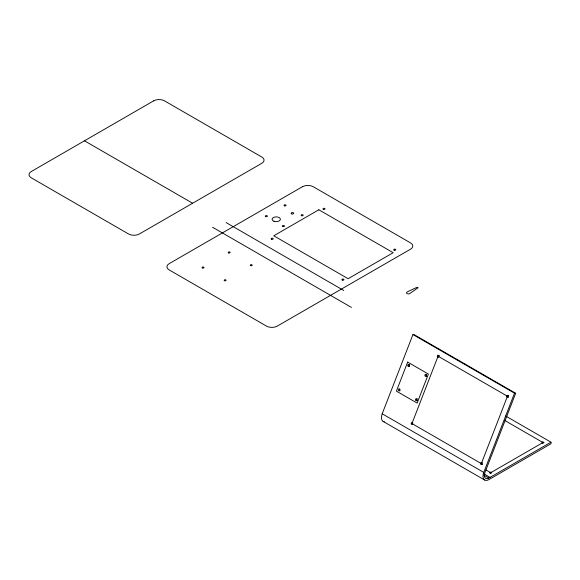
<?xml version="1.0" encoding="UTF-8"?>
<svg xmlns="http://www.w3.org/2000/svg" width="580" height="580" viewBox="0 0 580 580"><rect width="100%" height="100%" fill="white"/><g stroke="black" fill="none" stroke-linecap="round" stroke-linejoin="round"><path stroke-width="0.87" d="M382.198 413.786L412.946 334.551L414.113 334.653L515.678 393.291L484.931 472.526A6.373 3.676 -60 0 0 488.838 478.079L551 442.192L551 443.751L488.838 479.638A8.287 4.785 -60 0 1 483.763 472.424L382.198 413.786A8.287 4.785 -60 0 0 384.344 421.79M483.763 472.424L514.511 393.182L515.678 393.291M417.97 287.789L417.063 287.288L407.211 291.936A1.914 1.102 0 0 0 407.066 293.574A1.914 1.102 0 0 0 409.9 293.494L417.912 287.832M84.477 140.809L192.618 203.239M226.113 222.582L343.759 290.5M412.946 334.551L514.511 393.182M212.57 227.251L351.429 307.422M505.688 416.027L551 442.192M504.767 420.486L542.967 442.54L490.702 472.714L486.025 470.017M483.792 473.773L490.042 477.384M483.901 475.23L488.838 478.079M383.112 421.406L484.677 480.037M409.197 366.335A1.022 0.805 -84.9 0 1 409.734 364.537M417.332 400.845A1.022 0.805 -84.9 0 1 417.31 398.822M482.299 464.638A0.957 0.754 -84.9 0 1 482.27 462.818M438.741 357.026A0.957 0.754 -84.9 0 1 439.321 355.344M426.568 376.405A1.022 0.805 -84.9 0 1 426.612 374.491M399.917 390.869A1.022 0.805 -84.9 0 1 399.874 389.086M412.663 424.437A0.957 0.754 -84.9 0 1 412.677 422.907M508.363 397.264A0.957 0.754 -84.9 0 1 508.406 395.466M407.667 362.087L396.408 391.123L417.129 403.086L428.395 374.057L407.667 362.087M438.081 356.192L411.952 423.545L481.335 463.608L507.471 396.256L438.081 356.192M153.685 100.847L31.233 171.549A7.649 4.415 0 0 0 31.233 177.792L128.557 233.979A7.649 4.415 0 0 0 139.374 233.979L261.827 163.284A7.649 4.415 0 0 0 261.827 157.042L164.502 100.847A7.649 4.415 0 0 0 153.685 100.847M302.434 186.724L169.164 263.668A7.649 4.415 0 0 0 169.164 269.91L266.488 326.098A7.649 4.415 0 0 0 277.298 326.098L410.567 249.161A7.649 4.415 0 0 0 410.567 242.918L313.243 186.724A7.649 4.415 0 0 0 302.434 186.724M318.826 209.779L273.774 235.792L348.116 278.712L393.175 252.699L318.826 209.779M202.5 267.982A0.957 0.551 0 0 0 203.986 267.568A0.957 0.551 0 0 0 202.616 267.032A0.957 0.551 0 0 0 202.5 267.982M224.576 280.727A0.957 0.551 0 0 0 226.062 280.314A0.957 0.551 0 0 0 224.692 279.777A0.957 0.551 0 0 0 224.576 280.727M250.705 265.64A0.957 0.551 0 0 0 252.198 265.227A0.957 0.551 0 0 0 250.828 264.69A0.957 0.551 0 0 0 250.705 265.64M228.687 252.916A0.957 0.551 0 0 0 230.122 252.438A0.957 0.551 0 0 0 228.687 251.959A0.957 0.551 0 0 0 228.687 252.916M271.621 239.272A1.022 0.587 0 0 0 273.209 238.822A1.022 0.587 0 0 0 271.752 238.249A1.022 0.587 0 0 0 271.621 239.272M323.437 209.351A1.022 0.587 0 0 0 325.025 208.909A1.022 0.587 0 0 0 323.567 208.336A1.022 0.587 0 0 0 323.437 209.351M394.175 250.19A1.022 0.587 0 0 0 395.77 249.748A1.022 0.587 0 0 0 394.306 249.175A1.022 0.587 0 0 0 394.175 250.19M342.36 280.111A1.022 0.587 0 0 0 343.954 279.661A1.022 0.587 0 0 0 342.49 279.089A1.022 0.587 0 0 0 342.36 280.111M284.468 205.842A1.022 0.587 0 0 0 286.056 205.393A1.022 0.587 0 0 0 284.591 204.827A1.022 0.587 0 0 0 284.468 205.842M301.586 215.724A1.022 0.587 0 0 0 303.173 215.281A1.022 0.587 0 0 0 301.716 214.709A1.022 0.587 0 0 0 301.586 215.724M282.888 226.519A1.022 0.587 0 0 0 284.476 226.077A1.022 0.587 0 0 0 283.011 225.504A1.022 0.587 0 0 0 282.888 226.519M265.763 216.637A1.022 0.587 0 0 0 267.351 216.188A1.022 0.587 0 0 0 265.894 215.622A1.022 0.587 0 0 0 265.763 216.637M291.755 213.897A1.276 0.732 0 0 0 293.741 213.338A1.276 0.732 0 0 0 291.914 212.628A1.276 0.732 0 0 0 291.755 213.897M273.927 221.248A4.14 2.392 0 0 0 280.379 219.443A4.14 2.392 0 0 0 274.442 217.123A4.14 2.392 0 0 0 273.927 221.248M542.43 442.997A0.957 0.551 0 0 0 543.917 442.584A0.957 0.551 0 0 0 542.547 442.047A0.957 0.551 0 0 0 542.43 442.997M490.165 473.171A0.957 0.551 0 0 0 491.651 472.758A0.957 0.551 0 0 0 490.281 472.221A0.957 0.551 0 0 0 490.165 473.171M409.19 366.074A1.022 0.805 -84.9 0 0 408.712 364.443A1.022 0.805 -84.9 0 0 407.812 365.835A1.022 0.805 -84.9 0 0 409.19 366.074M426.307 375.956A1.022 0.805 -84.9 0 0 425.836 374.325A1.022 0.805 -84.9 0 0 424.937 375.724A1.022 0.805 -84.9 0 0 426.307 375.956M399.721 390.463A1.022 0.805 -84.9 0 0 399.25 388.832A1.022 0.805 -84.9 0 0 398.351 390.224A1.022 0.805 -84.9 0 0 399.721 390.463M416.846 400.345A1.022 0.805 -84.9 0 0 416.375 398.714A1.022 0.805 -84.9 0 0 415.476 400.106A1.022 0.805 -84.9 0 0 416.846 400.345M481.915 464.196A0.957 0.754 -84.9 0 0 481.473 462.659A0.957 0.754 -84.9 0 0 480.624 463.971A0.957 0.754 -84.9 0 0 481.915 464.196M412.525 424.132A0.957 0.754 -84.9 0 0 412.083 422.602A0.957 0.754 -84.9 0 0 411.242 423.908A0.957 0.754 -84.9 0 0 412.525 424.132M508.051 396.836A0.957 0.754 -84.9 0 0 507.601 395.306A0.957 0.754 -84.9 0 0 506.76 396.618A0.957 0.754 -84.9 0 0 508.051 396.836M438.661 356.78A0.957 0.754 -84.9 0 0 438.219 355.25A0.957 0.754 -84.9 0 0 437.371 356.555A0.957 0.754 -84.9 0 0 438.661 356.78"/></g></svg>
